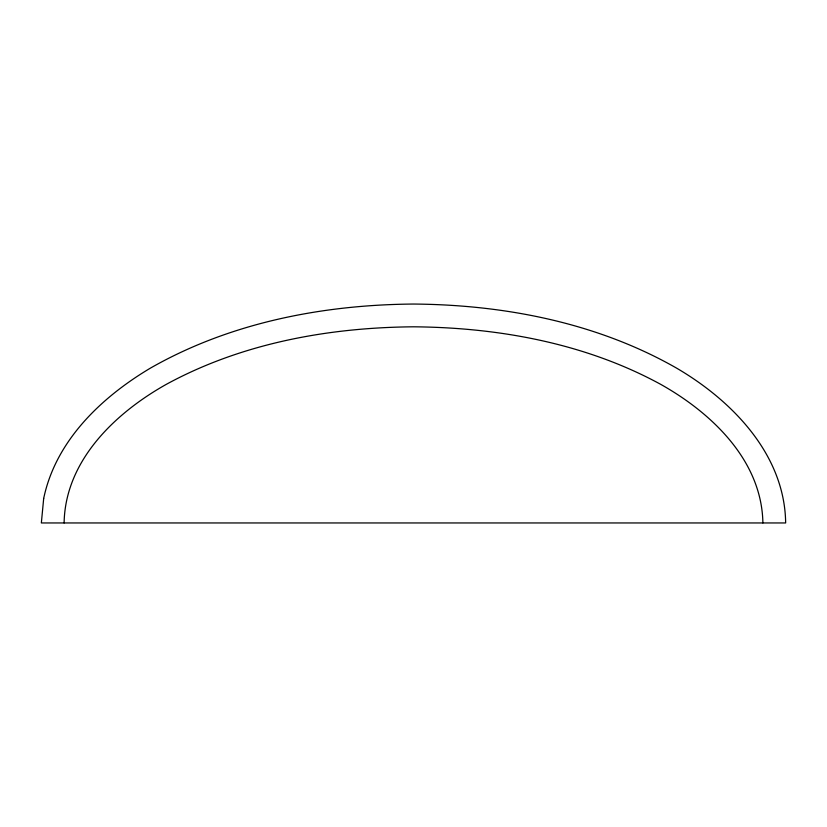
<?xml version="1.0" encoding="UTF-8"?>
<svg xmlns="http://www.w3.org/2000/svg" width="827" height="827" viewBox="0 0 827 827"><rect width="100%" height="100%" fill="white"/><g stroke="black" fill="none" stroke-linecap="round" stroke-linejoin="round"><path stroke-width="1.24" d="M64.113 522.953C65.178 460.474 115.387 412.869 166.444 384.266C241.763 343.246 328.412 327.492 413.5 326.81C498.588 327.492 585.237 343.246 660.556 384.266C711.613 412.869 761.822 460.474 762.887 522.953M43.686 498.443L41.35 522.953L785.65 522.953C784.792 454.674 732.288 400.702 676.651 368.16C597.063 322.675 504.439 304.75 413.5 304.047C322.561 304.75 229.937 322.675 150.349 368.16C101.411 397.28 55.729 440.688 43.686 498.443"/></g></svg>
